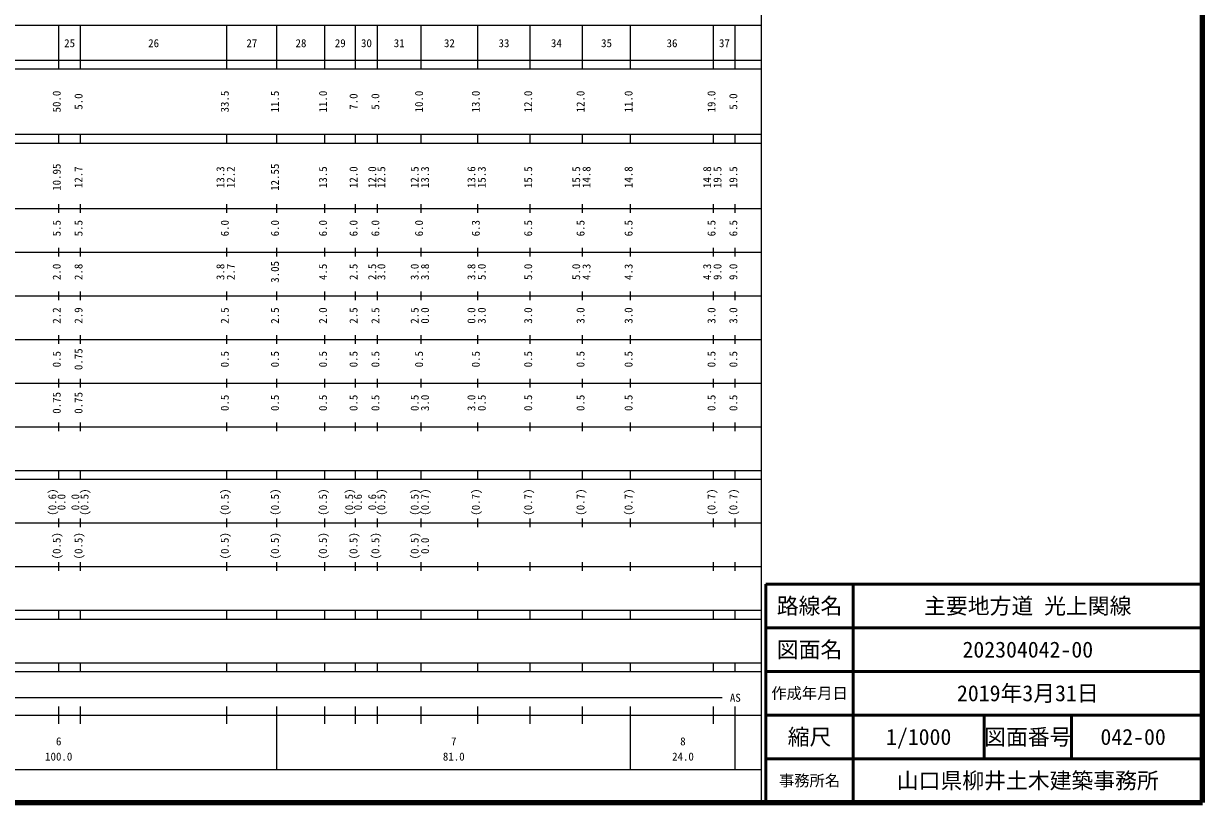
# Model space of a CAD drawing. Units: millimetres on the paper, enlarged 1000 times. Extents: x 40000 to 680000, y 20000 to 380000.
# Drawn here: x 409954 to 680000, y 20000 to 198357 of the extents above; entities that cross this region are included whole.
import ezdxf
from ezdxf.enums import TextEntityAlignment as Align

# ---------------------------------------------------------------- set-up
doc = ezdxf.new("R2010")
doc.units = ezdxf.units.MM
doc.header["$LTSCALE"] = 1000
for name, color, linetype, lineweight in [('M-TTL', 2, 'Continuous', 140), ('M-TTL-BAND', 7, 'Continuous', 25), ('M-TTL-FRAM', 2, 'Continuous', 50), ('M-TTL-LINE', 7, 'Continuous', 50)]:
    doc.layers.add(name, color=color, linetype=linetype, lineweight=lineweight)
doc.layers.add('M-TTL-TXT', color=7, linetype='Continuous')
doc.styles.add('ＭＳ ゴシック', font='')
doc.styles.get('ＭＳ ゴシック').set_extended_font_data('MS Gothic')

msp = doc.modelspace()

# ---------------------------------------------------------------- linework, layer by layer
at = {"layer": 'M-TTL'}
for p, q in [((680000, 20000), (680000, 380000)), ((40000, 20000), (680000, 20000))]:
    msp.add_line(p, q, dxfattribs=at)
at = {"layer": 'M-TTL-BAND'}
for p, q in [((579000, 20000), (579000, 370000)), ((68000, 198000), (579000, 198000)), ((418000, 188000), (418000, 198000)), ((423000, 188000), (423000, 198000)), ((456500, 188000), (456500, 198000)), ((468000, 188000), (468000, 198000)), ((479000, 188000), (479000, 198000)), ((486000, 188000), (486000, 198000)), ((491000, 188000), (491000, 198000)), ((501000, 188000), (501000, 198000)), ((514000, 188000), (514000, 198000)), ((526000, 188000), (526000, 198000)), ((538000, 188000), (538000, 198000)), ((549000, 188000), (549000, 198000)), ((568000, 188000), (568000, 198000)), ((573000, 188000), (573000, 198000)), ((40000, 190000), (579000, 190000)), ((40000, 188000), (579000, 188000)), ((40000, 173000), (579000, 173000)), ((418000, 171000), (418000, 173000)), ((423000, 171000), (423000, 173000)), ((456500, 171000), (456500, 173000)), ((468000, 171000), (468000, 173000)), ((479000, 171000), (479000, 173000)), ((486000, 171000), (486000, 173000)), ((491000, 171000), (491000, 173000)), ((501000, 171000), (501000, 173000)), ((514000, 171000), (514000, 173000)), ((526000, 171000), (526000, 173000)), ((538000, 171000), (538000, 173000)), ((549000, 171000), (549000, 173000)), ((568000, 171000), (568000, 173000)), ((573000, 171000), (573000, 173000)), ((40000, 171000), (579000, 171000)), ((418000, 155000), (418000, 157000)), ((423000, 155000), (423000, 157000)), ((456500, 155000), (456500, 157000)), ((468000, 155000), (468000, 157000)), ((479000, 155000), (479000, 157000)), ((486000, 155000), (486000, 157000)), ((491000, 155000), (491000, 157000)), ((501000, 155000), (501000, 157000)), ((514000, 155000), (514000, 157000)), ((526000, 155000), (526000, 157000)), ((538000, 155000), (538000, 157000)), ((549000, 155000), (549000, 157000)), ((568000, 155000), (568000, 157000)), ((573000, 155000), (573000, 157000)), ((40000, 156000), (579000, 156000)), ((46000, 146000), (579000, 146000)), ((418000, 145000), (418000, 147000)), ((423000, 145000), (423000, 147000)), ((456500, 145000), (456500, 147000)), ((468000, 145000), (468000, 147000)), ((479000, 145000), (479000, 147000)), ((486000, 145000), (486000, 147000)), ((491000, 145000), (491000, 147000)), ((501000, 145000), (501000, 147000)), ((514000, 145000), (514000, 147000)), ((526000, 145000), (526000, 147000)), ((538000, 145000), (538000, 147000)), ((549000, 145000), (549000, 147000)), ((568000, 145000), (568000, 147000)), ((573000, 145000), (573000, 147000)), ((52000, 136000), (579000, 136000)), ((418000, 135000), (418000, 137000)), ((423000, 135000), (423000, 137000)), ((456500, 135000), (456500, 137000)), ((468000, 135000), (468000, 137000)), ((479000, 135000), (479000, 137000)), ((486000, 135000), (486000, 137000)), ((491000, 135000), (491000, 137000)), ((501000, 135000), (501000, 137000)), ((514000, 135000), (514000, 137000)), ((526000, 135000), (526000, 137000)), ((538000, 135000), (538000, 137000)), ((549000, 135000), (549000, 137000)), ((568000, 135000), (568000, 137000)), ((573000, 135000), (573000, 137000)), ((418000, 125000), (418000, 127000)), ((423000, 125000), (423000, 127000)), ((456500, 125000), (456500, 127000)), ((468000, 125000), (468000, 127000)), ((479000, 125000), (479000, 127000)), ((486000, 125000), (486000, 127000)), ((491000, 125000), (491000, 127000)), ((501000, 125000), (501000, 127000)), ((514000, 125000), (514000, 127000)), ((526000, 125000), (526000, 127000)), ((538000, 125000), (538000, 127000)), ((549000, 125000), (549000, 127000)), ((568000, 125000), (568000, 127000)), ((573000, 125000), (573000, 127000)), ((46000, 126000), (579000, 126000)), ((418000, 115000), (418000, 117000)), ((423000, 115000), (423000, 117000)), ((456500, 115000), (456500, 117000)), ((468000, 115000), (468000, 117000)), ((479000, 115000), (479000, 117000)), ((486000, 115000), (486000, 117000)), ((491000, 115000), (491000, 117000)), ((501000, 115000), (501000, 117000)), ((514000, 115000), (514000, 117000)), ((526000, 115000), (526000, 117000)), ((538000, 115000), (538000, 117000)), ((549000, 115000), (549000, 117000)), ((568000, 115000), (568000, 117000)), ((573000, 115000), (573000, 117000)), ((52000, 116000), (579000, 116000)), ((46000, 106000), (579000, 106000)), ((418000, 105000), (418000, 107000)), ((423000, 105000), (423000, 107000)), ((456500, 105000), (456500, 107000)), ((468000, 105000), (468000, 107000)), ((479000, 105000), (479000, 107000)), ((486000, 105000), (486000, 107000)), ((491000, 105000), (491000, 107000)), ((501000, 105000), (501000, 107000)), ((514000, 105000), (514000, 107000)), ((526000, 105000), (526000, 107000)), ((538000, 105000), (538000, 107000)), ((549000, 105000), (549000, 107000)), ((568000, 105000), (568000, 107000)), ((573000, 105000), (573000, 107000)), ((40000, 96000), (579000, 96000)), ((418000, 94000), (418000, 96000)), ((423000, 94000), (423000, 96000)), ((456500, 94000), (456500, 96000)), ((468000, 94000), (468000, 96000)), ((479000, 94000), (479000, 96000)), ((486000, 94000), (486000, 96000)), ((491000, 94000), (491000, 96000)), ((501000, 94000), (501000, 96000)), ((514000, 94000), (514000, 96000)), ((526000, 94000), (526000, 96000)), ((538000, 94000), (538000, 96000)), ((549000, 94000), (549000, 96000)), ((568000, 94000), (568000, 96000)), ((573000, 94000), (573000, 96000)), ((40000, 94000), (579000, 94000)), ((49000, 84000), (579000, 84000)), ((418000, 83000), (418000, 85000)), ((423000, 83000), (423000, 85000)), ((456500, 83000), (456500, 85000)), ((468000, 83000), (468000, 85000)), ((479000, 83000), (479000, 85000)), ((486000, 83000), (486000, 85000)), ((491000, 83000), (491000, 85000)), ((501000, 83000), (501000, 85000)), ((514000, 83000), (514000, 85000)), ((526000, 83000), (526000, 85000)), ((538000, 83000), (538000, 85000)), ((549000, 83000), (549000, 85000)), ((568000, 83000), (568000, 85000)), ((573000, 83000), (573000, 85000)), ((40000, 74000), (579000, 74000)), ((418000, 73000), (418000, 75000)), ((423000, 73000), (423000, 75000)), ((456500, 73000), (456500, 75000)), ((468000, 73000), (468000, 75000)), ((479000, 73000), (479000, 75000)), ((486000, 73000), (486000, 75000)), ((491000, 73000), (491000, 75000)), ((501000, 73000), (501000, 75000)), ((514000, 73000), (514000, 75000)), ((526000, 73000), (526000, 75000)), ((538000, 73000), (538000, 75000)), ((549000, 73000), (549000, 75000)), ((568000, 73000), (568000, 75000)), ((573000, 73000), (573000, 75000)), ((40000, 64000), (579000, 64000)), ((418000, 62000), (418000, 64000)), ((423000, 62000), (423000, 64000)), ((456500, 62000), (456500, 64000)), ((468000, 62000), (468000, 64000)), ((479000, 62000), (479000, 64000)), ((486000, 62000), (486000, 64000)), ((491000, 62000), (491000, 64000)), ((501000, 62000), (501000, 64000)), ((514000, 62000), (514000, 64000)), ((526000, 62000), (526000, 64000)), ((538000, 62000), (538000, 64000)), ((549000, 62000), (549000, 64000)), ((568000, 62000), (568000, 64000)), ((573000, 62000), (573000, 64000)), ((40000, 62000), (579000, 62000)), ((40000, 52000), (579000, 52000)), ((418000, 50000), (418000, 52000)), ((423000, 50000), (423000, 52000)), ((456500, 50000), (456500, 52000)), ((468000, 50000), (468000, 52000)), ((479000, 50000), (479000, 52000)), ((486000, 50000), (486000, 52000)), ((491000, 50000), (491000, 52000)), ((501000, 50000), (501000, 52000)), ((514000, 50000), (514000, 52000)), ((526000, 50000), (526000, 52000)), ((538000, 50000), (538000, 52000)), ((549000, 50000), (549000, 52000)), ((568000, 50000), (568000, 52000)), ((573000, 50000), (573000, 52000)), ((40000, 50000), (579000, 50000)), ((71000, 44000), (570000, 44000)), ((418000, 38000), (418000, 42000)), ((423000, 38000), (423000, 42000)), ((456500, 38000), (456500, 42000)), ((468000, 27500), (468000, 42000)), ((479000, 38000), (479000, 42000)), ((486000, 38000), (486000, 42000)), ((491000, 38000), (491000, 42000)), ((501000, 38000), (501000, 42000)), ((514000, 38000), (514000, 42000)), ((526000, 38000), (526000, 42000)), ((538000, 38000), (538000, 42000)), ((549000, 27500), (549000, 42000)), ((568000, 38000), (568000, 42000)), ((573000, 27500), (573000, 42000)), ((40000, 40000), (579000, 40000)), ((68000, 27500), (579000, 27500))]:
    msp.add_line(p, q, dxfattribs=at)
at = {"layer": 'M-TTL-FRAM'}
for p, q in [((680000, 70000), (580000, 70000)), ((580000, 70000), (580000, 20000))]:
    msp.add_line(p, q, dxfattribs=at)
at = {"layer": 'M-TTL-LINE'}
for p, q in [((600000, 70000), (600000, 20000)), ((680000, 60000), (580000, 60000)), ((680000, 50000), (580000, 50000)), ((680000, 40000), (580000, 40000)), ((630000, 40000), (630000, 30000)), ((650000, 40000), (650000, 30000)), ((680000, 30000), (580000, 30000))]:
    msp.add_line(p, q, dxfattribs=at)

# ---------------------------------------------------------------- texts
at = {"layer": 'M-TTL-BAND', "style": 'ＭＳ ゴシック'}
for s, p in [('25', (420500, 192405)), ('26', (439750, 192405)), ('27', (462250, 192405)), ('28', (473500, 192405)), ('29', (482500, 192405)), ('30', (488500, 192405)), ('31', (496000, 192405)), ('32', (507500, 192405)), ('33', (520000, 192405)), ('34', (532000, 192405)), ('35', (543500, 192405)), ('36', (558500, 192405)), ('37', (570500, 192405)), ('AS', (573000, 42500)), ('6', (418000, 32523)), ('7', (508500, 32523)), ('8', (561000, 32523)), ('100.0', (418000, 29033)), ('81.0', (508500, 29033)), ('24.0', (561000, 29033))]:
    msp.add_text(s, height=1833, dxfattribs=at).set_placement(p, align=Align.BOTTOM_CENTER)
for s, p in [('50.0', (419000, 180500)), ('5.0', (424000, 180500)), ('33.5', (457500, 180500)), ('11.5', (469000, 180500)), ('11.0', (480000, 180500)), ('7.0', (487000, 180500)), ('5.0', (492000, 180500)), ('10.0', (502000, 180500)), ('13.0', (515000, 180500)), ('12.0', (527000, 180500)), ('12.0', (539000, 180500)), ('11.0', (550000, 180500)), ('19.0', (569000, 180500)), ('5.0', (574000, 180500)), ('10.95', (419000, 163174)), ('12.7', (424000, 163174)), ('13.3', (456500, 163174)), ('12.2', (458870, 163174)), ('12.55', (469000, 163174)), ('13.5', (480000, 163174)), ('12.0', (487000, 163174)), ('12.0', (491277, 163174)), ('12.5', (493370, 163174)), ('12.5', (501000, 163174)), ('13.3', (503370, 163174)), ('13.6', (514000, 163174)), ('15.3', (516370, 163174)), ('15.5', (527000, 163174)), ('15.5', (538000, 163174)), ('14.8', (540370, 163174)), ('14.8', (550000, 163174)), ('14.8', (568000, 163174)), ('19.5', (570370, 163174)), ('19.5', (574000, 163174)), ('5.5', (419000, 151500)), ('5.5', (424000, 151500)), ('6.0', (457500, 151500)), ('6.0', (469000, 151500)), ('6.0', (480000, 151500)), ('6.0', (487000, 151500)), ('6.0', (492000, 151500)), ('6.0', (502000, 151500)), ('6.3', (515000, 151500)), ('6.5', (527000, 151500)), ('6.5', (539000, 151500)), ('6.5', (550000, 151500)), ('6.5', (569000, 151500)), ('6.5', (574000, 151500)), ('2.0', (419000, 141500)), ('2.8', (424000, 141500)), ('3.8', (456500, 141500)), ('2.7', (458870, 141500)), ('3.05', (469000, 141500)), ('4.5', (480000, 141500)), ('2.5', (487000, 141500)), ('2.5', (491277, 141500)), ('3.0', (493370, 141500)), ('3.0', (501000, 141500)), ('3.8', (503370, 141500)), ('3.8', (514000, 141500)), ('5.0', (516370, 141500)), ('5.0', (527000, 141500)), ('5.0', (538000, 141500)), ('4.3', (540370, 141500)), ('4.3', (550000, 141500)), ('4.3', (568000, 141500)), ('9.0', (570370, 141500)), ('9.0', (574000, 141500)), ('2.2', (419000, 131500)), ('2.9', (424000, 131500)), ('2.5', (457500, 131500)), ('2.5', (469000, 131500)), ('2.0', (480000, 131500)), ('2.5', (487000, 131500)), ('2.5', (492000, 131500)), ('2.5', (501000, 131500)), ('0.0', (503370, 131500)), ('0.0', (514000, 131500)), ('3.0', (516370, 131500)), ('3.0', (527000, 131500)), ('3.0', (539000, 131500)), ('3.0', (550000, 131500)), ('3.0', (569000, 131500)), ('3.0', (574000, 131500)), ('0.5', (419000, 121500)), ('0.75', (424000, 121500)), ('0.5', (457500, 121500)), ('0.5', (469000, 121500)), ('0.5', (480000, 121500)), ('0.5', (487000, 121500)), ('0.5', (492000, 121500)), ('0.5', (502000, 121500)), ('0.5', (515000, 121500)), ('0.5', (527000, 121500)), ('0.5', (539000, 121500)), ('0.5', (550000, 121500)), ('0.5', (569000, 121500)), ('0.5', (574000, 121500)), ('0.75', (419000, 111500)), ('0.75', (424000, 111500)), ('0.5', (457500, 111500)), ('0.5', (469000, 111500)), ('0.5', (480000, 111500)), ('0.5', (487000, 111500)), ('0.5', (492000, 111500)), ('0.5', (501000, 111500)), ('3.0', (503370, 111500)), ('3.0', (514000, 111500)), ('0.5', (516370, 111500)), ('0.5', (527000, 111500)), ('0.5', (539000, 111500)), ('0.5', (550000, 111500)), ('0.5', (569000, 111500)), ('0.5', (574000, 111500)), ('(0.6)', (418000, 88764)), ('0.0', (420090, 88764)), ('0.0', (423265, 88764)), ('(0.5)', (425370, 88764)), ('(0.5)', (457500, 88764)), ('(0.5)', (469000, 88764)), ('(0.5)', (480000, 88764)), ('(0.5)', (486000, 88764)), ('0.6', (488017, 88764)), ('0.6', (491277, 88764)), ('(0.5)', (493370, 88764)), ('(0.5)', (501000, 88764)), ('(0.7)', (503370, 88764)), ('(0.7)', (515000, 88764)), ('(0.7)', (527000, 88764)), ('(0.7)', (539000, 88764)), ('(0.7)', (550000, 88764)), ('(0.7)', (569000, 88764)), ('(0.7)', (574000, 88764)), ('(0.5)', (419000, 78764)), ('(0.5)', (424000, 78764)), ('(0.5)', (457500, 78764)), ('(0.5)', (469000, 78764)), ('(0.5)', (480000, 78764)), ('(0.5)', (487000, 78764)), ('(0.5)', (492000, 78764)), ('(0.5)', (501000, 78764)), ('0.0', (503370, 78764))]:
    msp.add_text(s, height=1833, rotation=90, dxfattribs=at).set_placement(p, align=Align.BOTTOM_CENTER)
at = {"layer": 'M-TTL-TXT', "style": 'ＭＳ ゴシック'}
for s, height, p in [('路線名', 3666, (590000, 65000)), ('路線名', 3666, (590000, 65000)), ('主要地方道 光上関線', 3666, (640000, 65000)), ('図面名', 3666, (590000, 55000)), ('図面名', 3666, (590000, 55000)), ('202304042-00', 3666, (640000, 55000)), ('作成年月日', 2566, (590000, 45000)), ('作成年月日', 2566, (590000, 45000)), ('2019年3月31日', 3666, (640000, 45000)), ('縮尺', 3666, (590000, 35000)), ('縮尺', 3666, (590000, 35000)), ('1/1000', 3666, (615000, 35000)), ('図面番号', 3666, (640000, 35000)), ('図面番号', 3666, (640000, 35000)), ('042-00', 3666, (664125, 35000)), ('山口県柳井土木建築事務所', 3666, (640000, 25000)), ('事務所名', 2566, (590000, 25000)), ('事務所名', 2566, (590000, 25000))]:
    msp.add_text(s, height=height, dxfattribs=at).set_placement(p, align=Align.MIDDLE_CENTER)

doc.saveas('drawing.dxf')
